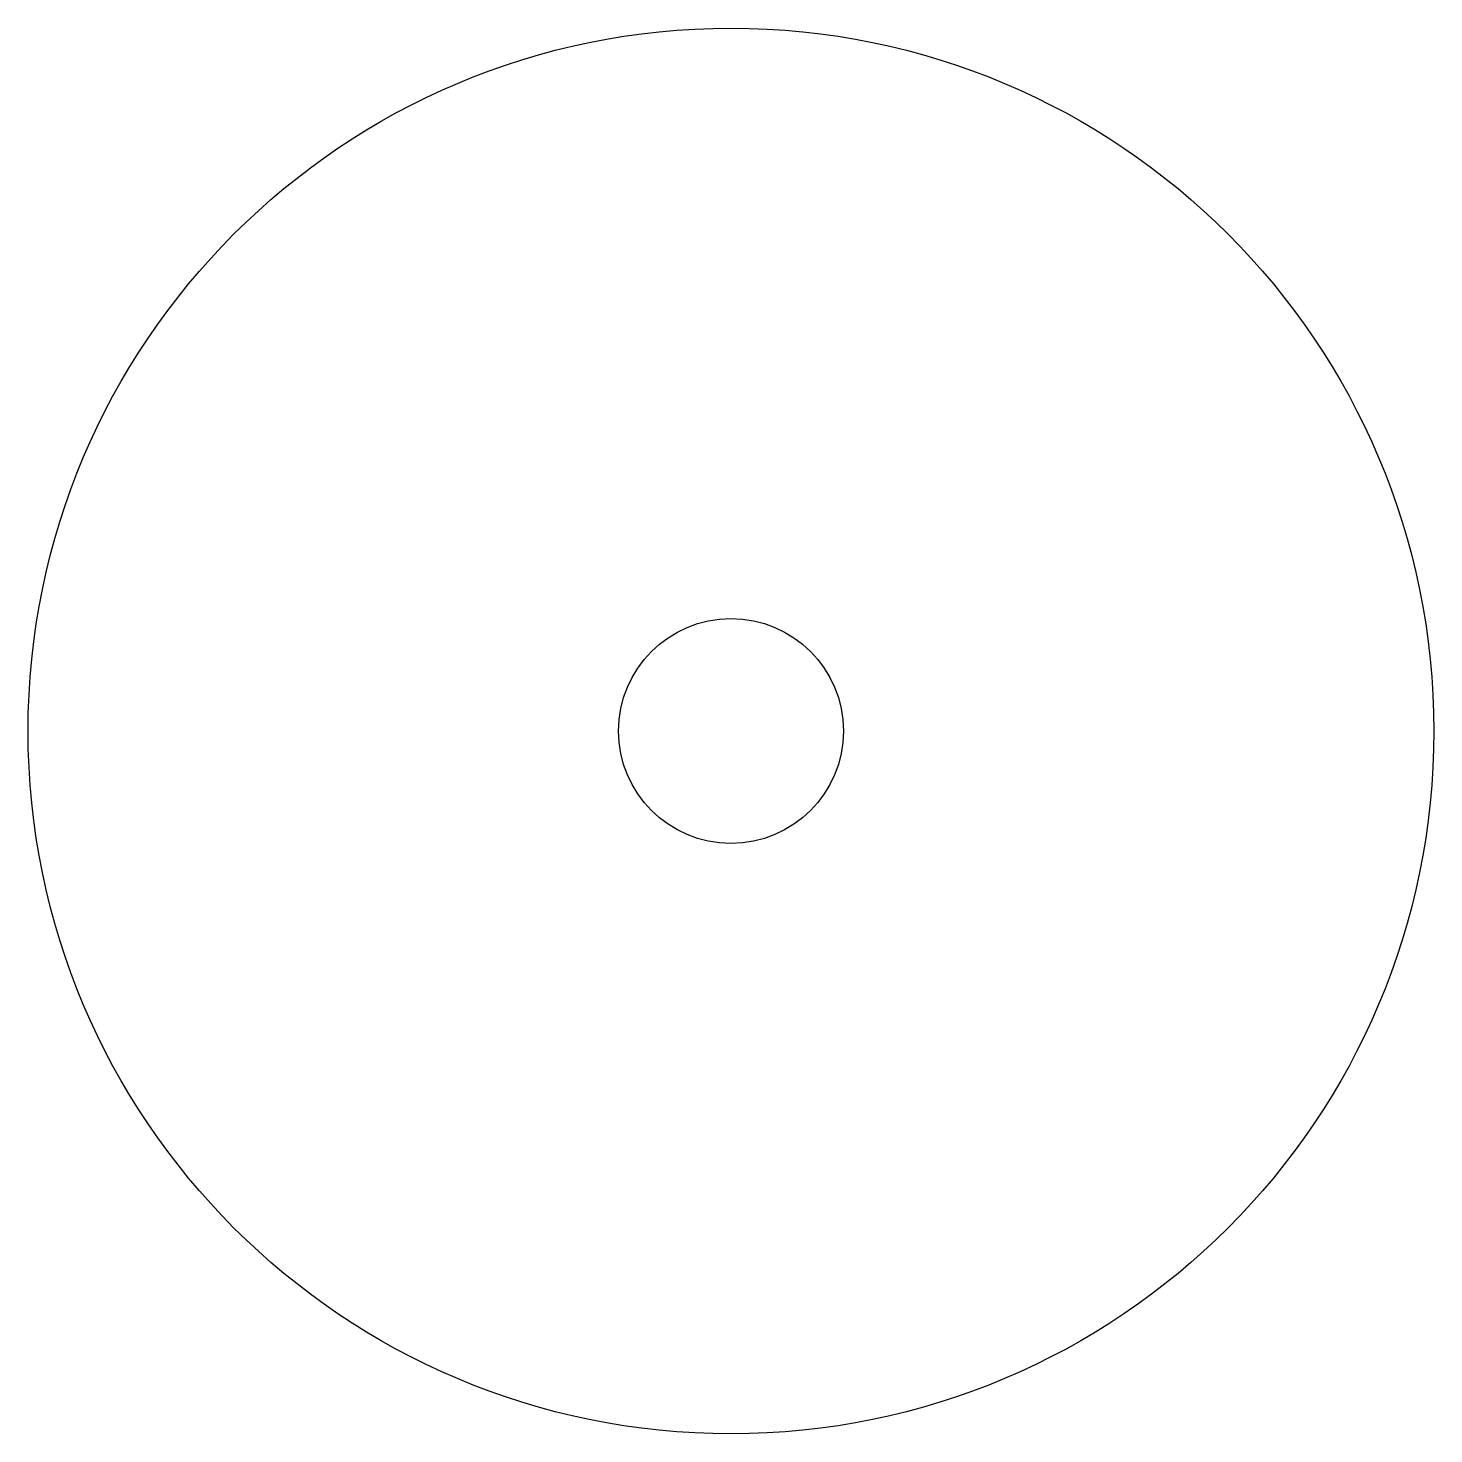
# Model space of a CAD drawing. Header units: millimetres. Extents: x -10 to 10, y 38.1 to 58.1.
import ezdxf

# ---------------------------------------------------------------- set-up
doc = ezdxf.new("R2010")
doc.units = ezdxf.units.MM
doc.layers.get('0').update_dxf_attribs({"linetype": 'CONTINUOUS'})

msp = doc.modelspace()

# ---------------------------------------------------------------- linework, layer by layer
for radius in [10, 1.6]:
    msp.add_circle((-0.001, 48.1), radius)

doc.saveas('drawing.dxf')
